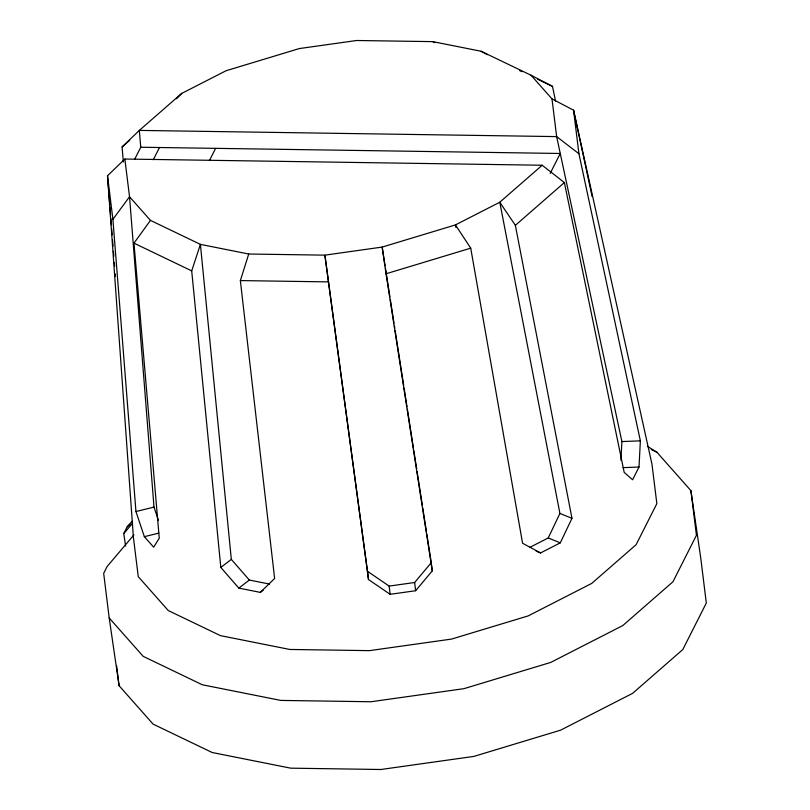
<?xml version="1.0" encoding="UTF-8"?>
<svg xmlns="http://www.w3.org/2000/svg" width="810" height="810" viewBox="0 0 810 810"><rect width="100%" height="100%" fill="white"/><g stroke="black" fill="none" stroke-linecap="round" stroke-linejoin="round"><path stroke-width="1.21" d="M620.936 460.262L621.898 441.561L556.652 136.606L551.995 98.911L531.066 75.259L481.12 51.263L432.783 41.634L356.633 40.5L299.356 48.559L226.081 70.733L181.734 93.403L139.33 130.41L122.087 146.954L123.363 162.051M592.12 196.577L573.551 110.17L651.979 464.221L656.849 503.638L636.103 544.705L591.766 583.382L528.181 615.904L451.565 639.08L369.431 650.643L289.808 649.458L220.492 635.647L168.267 610.558L138.257 576.639L133.387 537.232L107.517 175.77L124.861 159.033L542.184 165.24L564.378 182.564L624.196 472.402L632.59 479.763L639.019 467.036L640.366 440.853L578.937 153.748L573.551 110.17L551.995 98.911M124.861 159.033L129.529 196.739L150.457 220.381L200.404 244.377L191.707 270.884L220.826 567.446L238.818 588.101L260.314 592.383L274.63 578.482L240.357 280.584L248.731 254.016L324.891 255.15L382.168 247.08L455.433 224.917L499.78 202.237L542.184 165.24M529.598 547.489L548.228 537.962L559.913 513.449L499.78 202.237L515.362 225.332L571.971 518.329L560.287 542.852L540.564 552.936L536.179 551.154M134.602 159.428L140.758 147.238L139.33 130.41L556.652 136.606L578.937 153.748M153.313 159.702L159.469 147.511M209.446 160.542L215.612 148.352M125.621 546.092L123.748 533.608L127.18 526.834L132.081 521.255M550.182 173.421L560.257 153.475L140.758 147.238M109.785 204.707L107.517 175.77L112.904 219.348L135.948 511.545L144.352 536.665L153.667 547.185L159.266 538.164L133.974 243.152L150.457 220.381M112.904 219.348L129.529 196.739L154.001 507.111L158.406 520.263M431.426 563.851L432.277 570.898L415.631 590.723L390.157 594.317L368.499 579.555L324.891 255.15L367.507 571.323L389.164 586.086L414.639 582.501L431.284 562.677L426.819 533.982M133.903 534.904L107.102 566.544L103.68 573.328L109.198 617.959L119.08 685.706L153.07 724.11L212.2 752.52L290.689 768.163L380.852 769.5L473.86 756.408L560.611 730.164L632.62 693.34L682.82 649.529L706.32 603.035L700.802 558.404L690.92 490.658L656.93 452.253L647.392 446.269M123.748 533.608L132.627 523.179M176.418 98.8L181.734 93.403M122.087 146.954L129.63 140.373M127.18 526.834L130.015 524.353M515.362 225.332L564.378 182.564M220.826 567.446L231.326 559.386L200.404 244.377L248.731 254.016M238.818 588.101L249.328 580.041L269.629 584.091M260.314 592.383L263.179 590.186M432.277 570.898L386.036 273.78L470.721 248.154L522.582 543.257L540.564 552.936M135.948 511.545L154.001 507.111M144.352 536.665L158.79 533.122M621.898 441.561L640.366 440.853M623.022 467.643L639.019 467.036M240.357 280.584L328.384 281.89M559.913 513.449L571.971 518.329M548.228 537.962L560.287 542.852M519.655 70.591L521.923 71.685M537.769 79.299L552.481 86.366L555.579 101.189M651.24 449.53L656.93 452.253M133.974 243.152L191.707 270.884M531.066 75.259L552.481 86.366M481.12 51.263L487.407 54.665M432.783 41.634L434.828 42.758M109.198 617.959L143.188 656.353L202.318 684.774L280.807 700.417L370.97 701.754L463.978 688.662L550.729 662.418L622.738 625.593L672.938 581.783L696.438 535.288L690.92 490.658M231.326 559.386L249.328 580.041M470.721 248.154L455.433 224.917L455.878 227.407M385.074 265.791L382.168 247.08L386.036 273.78M385.469 268.292L389.934 296.976M390.319 299.477L394.004 323.17M394.399 325.671L394.784 328.161M395.169 330.662L403.714 385.54M404.099 388.041L407.015 406.752M407.4 409.242L413.424 447.91M413.809 450.411L416.725 469.122M417.109 471.612L422.354 505.298M422.739 507.789L426.425 531.492M116.63 665.871L119.08 685.706M414.639 582.501L415.631 590.723M389.164 586.086L390.157 594.317M367.507 571.323L368.499 579.555M109.988 207.218L110.575 214.761M110.879 218.538L111.365 224.826M111.658 228.602L112.155 234.89M112.549 239.922L113.046 246.21M113.441 251.242L113.835 256.274M114.321 262.561L114.625 266.338M115.212 273.881L115.415 276.392"/></g></svg>
